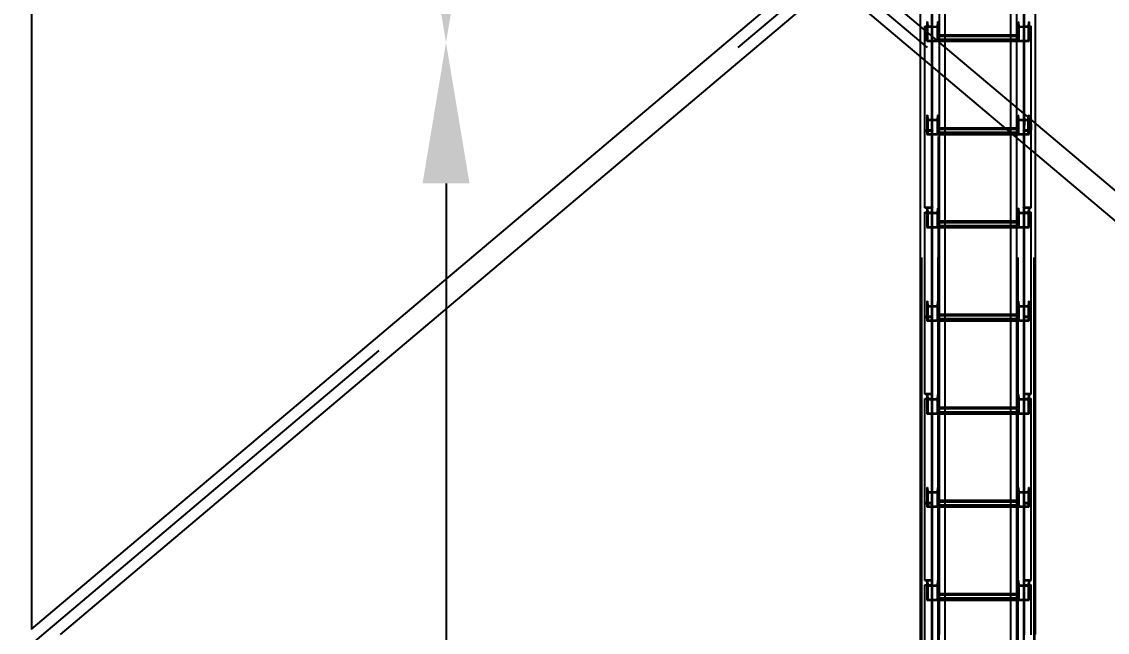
# Model space of a CAD drawing. Header units: millimetres. Extents: x 150209.93 to 150215.05, y 136675.65 to 136679.93.
# Drawn here: x 150213.9636 to 150214.1946, y 136678.8015 to 136678.9314 of the extents above; entities that cross this region are included whole.
import ezdxf

# ---------------------------------------------------------------- set-up
doc = ezdxf.new("R2010")
doc.units = ezdxf.units.MM
doc.header["$LTSCALE"] = 0.25
for name, pattern in [('CENTER', [50.8, 31.75, -6.35, 6.35, -6.35]), ('XKITLINE00', [0]), ('XKITLINE02', [4, 2, -2]), ('XKITLINE03', [6, 3, -1, 1, -1])]:
    doc.linetypes.add(name, pattern=pattern)
doc.styles.add('ROMANS', font='romans.shx')
doc.dimstyles.new('MD300', dxfattribs={"dimtxt": 2.5, "dimasz": 2.5, "dimexe": 1, "dimexo": 1, "dimgap": 0.5, "dimtad": 1, "dimdec": 1, "dimlfac": 50, "dimrnd": 0.5, "dimdsep": 46, "dimtxsty": 'ROMANS', "dimcen": 1, "dimclrd": 146, "dimclre": 146, "dimclrt": 30, "dimadec": 1, "dimazin": 2, "dimtfac": 1, "dimtdec": 1, "dimtmove": 0, "dimatfit": 1, "dimfxl": 1, "dimtolj": 1, "dimtzin": 0, "dimlwd": -1, "dimlwe": -1, "dimarcsym": 0})

# ---------------------------------------------------------------- blocks, each defined once
blk = doc.blocks.new('çatıı')
at = {"color": 116, "linetype": 'XKITLINE02', "true_color": 0x136734}
for p, q in [((26150.4, 15740.3), (26150.4, 17383)), ((26151.2, 15740.5), (26151.2, 17382.8)), ((26157.9, 15744.4), (26157.9, 17383)), ((26227.9, 15800.2), (26227.9, 17383)), ((26234.5, 15740.5), (26234.5, 17382.8)), ((26235.4, 15740.3), (26235.4, 17383)), ((26132.5, 15751.3), (26132.5, 17377.5)), ((26133.1, 15752), (26133.1, 17378)), ((26150.3, 15752), (26150.3, 17378)), ((26150.8, 15751.3), (26150.8, 17377.5)), ((26234.9, 15751.3), (26234.9, 17377.5)), ((26235.4, 15752), (26235.4, 17378)), ((26252.7, 15752), (26252.7, 17378)), ((26253.2, 15751.3), (26253.2, 17377.5)), ((26227.9, 15742.9), (26227.9, 17366.5)), ((26234.1, 15801.7), (26234.1, 17362.6)), ((26131.7, 15760.8), (26131.7, 17344)), ((26157.9, 15742.9), (26157.9, 17337.7)), ((26150.4, 17329), (26150.4, 15740.3)), ((26151.2, 17328.8), (26151.2, 15740.5)), ((26144.4, 16496.9), (26144.4, 16585.3)), ((26241.4, 16496.9), (26241.4, 16585.3)), ((26143.6, 16496.9), (26143.6, 16584.6)), ((26242.2, 16496.9), (26242.2, 16584.6)), ((26131.7, 16465.5), (26131.7, 16497.4)), ((26136.4, 16387.1), (26136.4, 16498.1)), ((26136.4, 16498.1), (26143.6, 16498.1)), ((26136.4, 16497.6), (26144.4, 16497.6)), ((26138.4, 16502.5), (26138.4, 16489.8)), ((26138.4, 16502.5), (26139.1, 16502.5)), ((26138.4, 16502.5), (26138.4, 16497.1)), ((26138.4, 16481.9), (26138.4, 16497.1)), ((26138.4, 16497.1), (26150.4, 16497.1)), ((26139.1, 16487.3), (26139.1, 16502.5)), ((26139.1, 16502.5), (26139.4, 16497.7)), ((26139.4, 16482.6), (26139.4, 16497.7)), ((26139.4, 16497.7), (26149.3, 16497.7)), ((26143.6, 16387.6), (26143.6, 16502.6)), ((26143.6, 16502.6), (26144.4, 16502.6)), ((26143.6, 16496.9), (26144.4, 16496.9)), ((26144.4, 16387.1), (26144.4, 16502.6)), ((26149.7, 16502.5), (26149.3, 16497.7)), ((26149.3, 16497.7), (26149.3, 16482.6)), ((26149.7, 16502.5), (26149.7, 16487.3)), ((26149.7, 16502.5), (26150.4, 16502.5)), ((26150.4, 16502.5), (26150.4, 16487.3)), ((26150.4, 16502.5), (26150.4, 16497.1)), ((26150.4, 16497.1), (26150.4, 16481.9)), ((26235.4, 16502.5), (26235.4, 16497.1)), ((26235.4, 16502.5), (26236, 16502.5)), ((26235.4, 16502.5), (26235.4, 16487.3)), ((26235.4, 16497.1), (26247.4, 16497.1)), ((26235.4, 16497.1), (26235.4, 16481.9)), ((26236, 16502.5), (26236.4, 16497.7)), ((26236, 16502.5), (26236, 16487.3)), ((26236.4, 16497.7), (26246.3, 16497.7)), ((26236.4, 16497.7), (26236.4, 16482.6)), ((26241.4, 16400.8), (26241.4, 16502.6)), ((26241.4, 16502.6), (26242.2, 16502.6)), ((26241.4, 16497.6), (26249.4, 16497.6)), ((26241.4, 16496.9), (26242.2, 16496.9)), ((26242.2, 16387.6), (26242.2, 16502.6)), ((26242.2, 16498.1), (26249.4, 16498.1)), ((26246.7, 16502.5), (26246.3, 16497.7)), ((26246.3, 16497.7), (26246.3, 16482.6)), ((26246.7, 16502.5), (26247.4, 16502.5)), ((26246.7, 16502.5), (26246.7, 16487.3)), ((26247.4, 16502.5), (26247.4, 16497.1)), ((26247.4, 16502.5), (26247.4, 16487.3)), ((26247.4, 16497.1), (26247.4, 16481.9)), ((26249.4, 16387.1), (26249.4, 16498.1)), ((26138.4, 16481.9), (26138.4, 16489.8)), ((26138.4, 16487.3), (26139.1, 16487.3)), ((26138.4, 16481.9), (26150.4, 16481.9)), ((26139.4, 16482.6), (26139.1, 16487.3)), ((26139.4, 16482.6), (26149.3, 16482.6)), ((26149.7, 16487.3), (26149.3, 16482.6)), ((26149.7, 16487.3), (26150.4, 16487.3)), ((26150.4, 16481.9), (26150.4, 16488.9)), ((26150.4, 16488.9), (26157.9, 16488.9)), ((26150.4, 16488.8), (26235.4, 16488.8)), ((26150.4, 16487.4), (26235.4, 16487.4)), ((26150.4, 16487.3), (26150.4, 16481.9)), ((26150.4, 16487.3), (26235.4, 16487.3)), ((26150.4, 16484), (26235.4, 16484)), ((26150.4, 16483.5), (26157.9, 16483.5)), ((26150.4, 16482.7), (26235.4, 16482.7)), ((26150.4, 16481.9), (26157.9, 16481.9)), ((26227.9, 16488.9), (26235.4, 16488.9)), ((26227.9, 16483.5), (26235.4, 16483.5)), ((26227.9, 16481.9), (26235.4, 16481.9)), ((26235.4, 16481.9), (26235.4, 16488.9)), ((26235.4, 16487.3), (26235.4, 16481.9)), ((26235.4, 16487.3), (26236, 16487.3)), ((26235.4, 16481.9), (26247.4, 16481.9)), ((26236, 16487.3), (26236.4, 16482.6)), ((26236.4, 16482.6), (26246.3, 16482.6)), ((26246.7, 16487.3), (26246.3, 16482.6)), ((26246.7, 16487.3), (26247.4, 16487.3)), ((26247.4, 16487.3), (26247.4, 16481.9)), ((26151.7, 16448.6), (26151.7, 16480.5)), ((26157.9, 16443.4), (26157.9, 16475.3)), ((26227.9, 16384.3), (26227.9, 16416.2)), ((26138.4, 16403.4), (26138.4, 16388.2)), ((26138.4, 16403.4), (26139.1, 16403.4)), ((26138.4, 16403.4), (26138.4, 16398)), ((26139.1, 16403.4), (26139.1, 16388.2)), ((26139.1, 16403.4), (26139.4, 16398.7)), ((26149.7, 16403.4), (26149.3, 16398.7)), ((26149.7, 16403.4), (26149.7, 16388.2)), ((26149.7, 16403.4), (26150.4, 16403.4)), ((26150.4, 16403.4), (26150.4, 16388.2)), ((26150.4, 16403.4), (26150.4, 16398)), ((26234.1, 16379.1), (26234.1, 16411)), ((26235.4, 16396.6), (26235.4, 16403.4)), ((26235.4, 16403.4), (26236, 16403.4)), ((26235.4, 16386.2), (26235.4, 16403.2)), ((26236.4, 16398.7), (26236, 16403.4)), ((26236, 16388.2), (26236, 16403.4)), ((26241.4, 16387.1), (26241.4, 16400.8)), ((26246.3, 16398.7), (26246.7, 16403.4)), ((26246.7, 16403.4), (26247.4, 16403.4)), ((26246.7, 16388.2), (26246.7, 16403.4)), ((26247.4, 16395.7), (26247.4, 16403.4)), ((26247.4, 16386.5), (26247.4, 16403.4)), ((26138.4, 16398), (26138.4, 16382.8)), ((26138.4, 16398), (26150.4, 16398)), ((26139.4, 16398.7), (26139.4, 16383.5)), ((26139.4, 16398.7), (26149.3, 16398.7)), ((26143.6, 16392.1), (26144.4, 16392.1)), ((26149.3, 16398.7), (26149.3, 16383.5)), ((26150.4, 16398), (26150.4, 16382.8)), ((26150.4, 16382.8), (26150.4, 16389.9)), ((26150.4, 16389.9), (26157.9, 16389.9)), ((26150.4, 16389.8), (26235.4, 16389.8)), ((26221.3, 16389.9), (26235.4, 16389.9)), ((26235.4, 16398), (26247.4, 16398)), ((26235.4, 16382.8), (26235.4, 16396.6)), ((26235.4, 16382.8), (26235.4, 16389.9)), ((26236.4, 16398.7), (26246.3, 16398.7)), ((26236.4, 16383.5), (26236.4, 16398.7)), ((26241.4, 16392.1), (26242.2, 16392.1)), ((26242.2, 16400.1), (26242.2, 16392.1)), ((26246.3, 16383.5), (26246.3, 16398.7)), ((26247.4, 16382.8), (26247.4, 16395.7)), ((26249.4, 16394), (26249.4, 16387.6)), ((26254.1, 16362.2), (26254.1, 16394.1)), ((26136.4, 16387.6), (26143.6, 16387.6)), ((26136.4, 16304.6), (26136.4, 16387.1)), ((26136.4, 16387.1), (26144.4, 16387.1)), ((26136.4, 16387.1), (26144.4, 16387.1)), ((26136.4, 16386.5), (26143.6, 16386.5)), ((26138.4, 16388.2), (26139.1, 16388.2)), ((26138.4, 16388.2), (26138.4, 16382.8)), ((26138.4, 16382.8), (26150.4, 16382.8)), ((26139.1, 16388.2), (26139.4, 16383.5)), ((26139.4, 16383.5), (26149.3, 16383.5)), ((26143.6, 16298.7), (26143.6, 16386.5)), ((26143.6, 16380.6), (26144.4, 16380.6)), ((26144.4, 16298.7), (26144.4, 16387.1)), ((26149.7, 16388.2), (26149.3, 16383.5)), ((26149.7, 16388.2), (26150.4, 16388.2)), ((26150.4, 16388.3), (26235.4, 16388.3)), ((26150.4, 16388.2), (26150.4, 16382.8)), ((26150.4, 16388.2), (26235.4, 16388.2)), ((26150.4, 16385), (26235.4, 16385)), ((26150.4, 16384.4), (26157.9, 16384.4)), ((26150.4, 16383.6), (26235.4, 16383.6)), ((26150.4, 16382.8), (26157.9, 16382.8)), ((26227.8, 16384.4), (26235.4, 16384.4)), ((26227.9, 16382.8), (26235.4, 16382.8)), ((26235.4, 16388.2), (26236, 16388.2)), ((26235.4, 16382.8), (26247.4, 16382.8)), ((26236.4, 16383.5), (26236, 16388.2)), ((26236.4, 16383.5), (26246.3, 16383.5)), ((26241.4, 16298.7), (26241.4, 16387.1)), ((26241.4, 16387.1), (26249.4, 16387.1)), ((26241.4, 16387.1), (26249.4, 16387.1)), ((26241.4, 16380.6), (26242.2, 16380.6)), ((26242.2, 16387.6), (26249.4, 16387.6)), ((26242.2, 16302), (26242.2, 16386.5)), ((26242.2, 16386.5), (26249.4, 16386.5)), ((26242.2, 16298.7), (26242.2, 16380.5)), ((26246.3, 16383.5), (26246.7, 16388.2)), ((26246.7, 16388.2), (26247.4, 16388.2)), ((26249.4, 16384.8), (26249.4, 16387.1)), ((26249.4, 16304.6), (26249.4, 16384.8)), ((26136.4, 16305.2), (26144.4, 16305.2)), ((26136.4, 16304.6), (26143.6, 16304.6)), ((26136.4, 16189), (26136.4, 16300)), ((26136.4, 16300), (26143.6, 16300)), ((26136.4, 16299.5), (26144.4, 16299.5)), ((26138.4, 16304.3), (26138.4, 16289.2)), ((26138.4, 16304.3), (26139.1, 16304.3)), ((26138.4, 16304.3), (26138.4, 16298.9)), ((26138.4, 16298.9), (26138.4, 16283.7)), ((26138.4, 16298.9), (26150.4, 16298.9)), ((26139.1, 16304.3), (26139.1, 16289.2)), ((26139.1, 16304.3), (26139.4, 16299.6)), ((26139.4, 16299.6), (26139.4, 16284.4)), ((26139.4, 16299.6), (26149.3, 16299.6)), ((26143.6, 16189.5), (26143.6, 16304.5)), ((26143.6, 16304.5), (26144.4, 16304.5)), ((26143.6, 16298.7), (26144.4, 16298.7)), ((26144.4, 16189), (26144.4, 16304.5)), ((26149.7, 16304.3), (26149.3, 16299.6)), ((26149.3, 16299.6), (26149.3, 16284.4)), ((26149.7, 16304.3), (26149.7, 16289.2)), ((26149.7, 16304.3), (26150.4, 16304.3)), ((26150.4, 16304.3), (26150.4, 16289.2)), ((26150.4, 16304.3), (26150.4, 16298.9)), ((26150.4, 16298.9), (26150.4, 16283.7)), ((26235.4, 16304.3), (26235.4, 16298.9)), ((26235.4, 16304.3), (26236, 16304.3)), ((26235.4, 16304.3), (26235.4, 16289.2)), ((26235.4, 16298.9), (26247.4, 16298.9)), ((26235.4, 16298.9), (26235.4, 16283.7)), ((26236, 16304.3), (26236.4, 16299.6)), ((26236, 16304.3), (26236, 16289.2)), ((26236.4, 16299.6), (26246.3, 16299.6)), ((26236.4, 16299.6), (26236.4, 16284.4)), ((26241.4, 16305.2), (26249.4, 16305.2)), ((26241.4, 16189), (26241.4, 16304.5)), ((26241.4, 16304.5), (26242.2, 16304.5)), ((26241.4, 16299.5), (26249.4, 16299.5)), ((26241.4, 16298.7), (26242.2, 16298.7)), ((26242.2, 16304.6), (26249.4, 16304.6)), ((26242.2, 16189.5), (26242.2, 16304.5)), ((26242.2, 16300), (26249.4, 16300)), ((26246.7, 16304.3), (26246.3, 16299.6)), ((26246.3, 16299.6), (26246.3, 16284.4)), ((26246.7, 16304.3), (26247.4, 16304.3)), ((26246.7, 16304.3), (26246.7, 16289.2)), ((26247.4, 16304.3), (26247.4, 16298.9)), ((26247.4, 16304.3), (26247.4, 16289.2)), ((26247.4, 16298.9), (26247.4, 16283.7)), ((26249.4, 16189), (26249.4, 16300)), ((26138.4, 16289.2), (26139.1, 16289.2)), ((26138.4, 16289.2), (26138.4, 16283.7)), ((26139.1, 16289.2), (26139.4, 16284.4)), ((26149.7, 16289.2), (26149.3, 16284.4)), ((26149.7, 16289.2), (26150.4, 16289.2)), ((26150.4, 16283.7), (26150.4, 16290.8)), ((26150.4, 16290.8), (26157.9, 16290.8)), ((26150.4, 16290.7), (26235.4, 16290.7)), ((26150.4, 16289.2), (26150.4, 16283.7)), ((26150.4, 16289.2), (26235.4, 16289.2)), ((26150.4, 16289.2), (26235.4, 16289.2)), ((26150.4, 16285.9), (26235.4, 16285.9)), ((26150.4, 16285.3), (26157.9, 16285.3)), ((26227.9, 16290.8), (26235.4, 16290.8)), ((26227.9, 16285.3), (26235.4, 16285.3)), ((26235.4, 16283.7), (26235.4, 16290.8)), ((26235.4, 16289.2), (26235.4, 16283.7)), ((26235.4, 16289.2), (26236, 16289.2)), ((26236, 16289.2), (26236.4, 16284.4)), ((26246.7, 16289.2), (26246.3, 16284.4)), ((26246.7, 16289.2), (26247.4, 16289.2)), ((26247.4, 16289.2), (26247.4, 16283.7)), ((26138.4, 16283.7), (26150.4, 16283.7)), ((26139.4, 16284.4), (26149.3, 16284.4)), ((26150.4, 16284.5), (26235.4, 16284.5)), ((26150.4, 16283.7), (26157.9, 16283.7)), ((26227.9, 16283.7), (26235.4, 16283.7)), ((26235.4, 16283.7), (26247.4, 16283.7)), ((26236.4, 16284.4), (26246.3, 16284.4)), ((26138.4, 16205.3), (26138.4, 16190.1)), ((26138.4, 16205.3), (26139.1, 16205.3)), ((26138.4, 16205.3), (26138.4, 16199.8)), ((26139.1, 16205.3), (26139.1, 16190.1)), ((26139.1, 16205.3), (26139.4, 16200.5)), ((26149.7, 16205.3), (26149.3, 16200.5)), ((26149.7, 16205.3), (26149.7, 16190.1)), ((26149.7, 16205.3), (26150.4, 16205.3)), ((26150.4, 16205.3), (26150.4, 16190.1)), ((26150.4, 16205.3), (26150.4, 16199.8)), ((26235.4, 16205.3), (26235.4, 16199.8)), ((26235.4, 16205.3), (26236, 16205.3)), ((26235.4, 16205.3), (26235.4, 16190.1)), ((26236, 16205.3), (26236.4, 16200.5)), ((26236, 16205.3), (26236, 16190.1)), ((26246.7, 16205.3), (26246.3, 16200.5)), ((26246.7, 16205.3), (26247.4, 16205.3)), ((26246.7, 16205.3), (26246.7, 16190.1)), ((26247.4, 16205.3), (26247.4, 16199.8)), ((26247.4, 16205.3), (26247.4, 16190.1)), ((26138.4, 16199.8), (26138.4, 16184.6)), ((26138.4, 16199.8), (26150.4, 16199.8)), ((26139.4, 16200.5), (26139.4, 16185.3)), ((26139.4, 16200.5), (26149.3, 16200.5)), ((26143.6, 16194), (26144.4, 16194)), ((26149.3, 16200.5), (26149.3, 16185.3)), ((26150.4, 16199.8), (26150.4, 16184.6)), ((26235.4, 16199.8), (26247.4, 16199.8)), ((26235.4, 16199.8), (26235.4, 16184.6)), ((26236.4, 16200.5), (26246.3, 16200.5)), ((26236.4, 16200.5), (26236.4, 16185.3)), ((26241.4, 16194), (26242.2, 16194)), ((26246.3, 16200.5), (26246.3, 16185.3)), ((26247.4, 16199.8), (26247.4, 16184.6)), ((26136.4, 16189.5), (26143.6, 16189.5)), ((26136.4, 16106.4), (26136.4, 16189)), ((26136.4, 16189), (26144.4, 16189)), ((26136.4, 16189), (26144.4, 16189)), ((26136.4, 16188.3), (26143.6, 16188.3)), ((26138.4, 16190.1), (26139.1, 16190.1)), ((26138.4, 16190.1), (26138.4, 16184.6)), ((26138.4, 16184.6), (26150.4, 16184.6)), ((26139.1, 16190.1), (26139.4, 16185.3)), ((26139.4, 16185.3), (26149.3, 16185.3)), ((26143.6, 16100.6), (26143.6, 16188.3)), ((26143.6, 16182.5), (26144.4, 16182.5)), ((26144.4, 16100.6), (26144.4, 16189)), ((26149.7, 16190.1), (26149.3, 16185.3)), ((26149.7, 16190.1), (26150.4, 16190.1)), ((26150.4, 16184.6), (26150.4, 16191.7)), ((26150.4, 16191.7), (26157.9, 16191.7)), ((26150.4, 16191.6), (26235.4, 16191.6)), ((26150.4, 16190.2), (26235.4, 16190.2)), ((26150.4, 16190.1), (26235.4, 16190.1)), ((26150.4, 16190.1), (26150.4, 16184.6)), ((26150.4, 16186.8), (26235.4, 16186.8)), ((26150.4, 16186.3), (26157.9, 16186.3)), ((26150.4, 16185.5), (26235.4, 16185.5)), ((26150.4, 16184.6), (26157.9, 16184.6)), ((26227.9, 16191.7), (26235.4, 16191.7)), ((26227.9, 16186.3), (26235.4, 16186.3)), ((26227.9, 16184.6), (26235.4, 16184.6)), ((26235.4, 16184.6), (26235.4, 16191.7)), ((26235.4, 16190.1), (26235.4, 16184.6)), ((26235.4, 16190.1), (26236, 16190.1)), ((26235.4, 16184.6), (26247.4, 16184.6)), ((26236, 16190.1), (26236.4, 16185.3)), ((26236.4, 16185.3), (26246.3, 16185.3)), ((26241.4, 16100.6), (26241.4, 16189)), ((26241.4, 16189), (26249.4, 16189)), ((26241.4, 16189), (26249.4, 16189)), ((26241.4, 16182.5), (26242.2, 16182.5)), ((26242.2, 16189.5), (26249.4, 16189.5)), ((26242.2, 16100.6), (26242.2, 16188.3)), ((26242.2, 16188.3), (26249.4, 16188.3)), ((26246.7, 16190.1), (26246.3, 16185.3)), ((26246.7, 16190.1), (26247.4, 16190.1)), ((26247.4, 16190.1), (26247.4, 16184.6)), ((26249.4, 16106.4), (26249.4, 16189)), ((26136.4, 16107.1), (26144.4, 16107.1)), ((26136.4, 16106.4), (26143.6, 16106.4)), ((26136.4, 15990.8), (26136.4, 16101.8)), ((26136.4, 16101.8), (26143.6, 16101.8)), ((26136.4, 16101.3), (26144.4, 16101.3)), ((26138.4, 16106.2), (26138.4, 16091)), ((26138.4, 16106.2), (26139.1, 16106.2)), ((26138.4, 16106.2), (26138.4, 16100.7)), ((26138.4, 16100.7), (26138.4, 16085.6)), ((26138.4, 16100.7), (26150.4, 16100.7)), ((26139.1, 16106.2), (26139.1, 16091)), ((26139.1, 16106.2), (26139.4, 16101.4)), ((26139.4, 16101.4), (26139.4, 16086.2)), ((26139.4, 16101.4), (26149.3, 16101.4)), ((26143.6, 15991.3), (26143.6, 16106.3)), ((26143.6, 16106.3), (26144.4, 16106.3)), ((26143.6, 16100.6), (26144.4, 16100.6)), ((26144.4, 15990.8), (26144.4, 16106.3)), ((26149.7, 16106.2), (26149.3, 16101.4)), ((26149.3, 16101.4), (26149.3, 16086.2)), ((26149.7, 16106.2), (26149.7, 16091)), ((26149.7, 16106.2), (26150.4, 16106.2)), ((26150.4, 16106.2), (26150.4, 16091)), ((26150.4, 16106.2), (26150.4, 16100.7)), ((26150.4, 16100.7), (26150.4, 16085.6)), ((26235.4, 16106.2), (26235.4, 16100.7)), ((26235.4, 16106.2), (26236, 16106.2)), ((26235.4, 16106.2), (26235.4, 16091)), ((26235.4, 16100.7), (26247.4, 16100.7)), ((26235.4, 16100.7), (26235.4, 16085.6)), ((26236, 16106.2), (26236.4, 16101.4)), ((26236, 16106.2), (26236, 16091)), ((26236.4, 16101.4), (26246.3, 16101.4)), ((26236.4, 16101.4), (26236.4, 16086.2)), ((26241.4, 16107.1), (26249.4, 16107.1)), ((26241.4, 15990.8), (26241.4, 16106.3)), ((26241.4, 16106.3), (26242.2, 16106.3)), ((26241.4, 16101.3), (26249.4, 16101.3)), ((26241.4, 16100.6), (26242.2, 16100.6)), ((26242.2, 16106.4), (26249.4, 16106.4)), ((26242.2, 15991.3), (26242.2, 16106.3)), ((26242.2, 16101.8), (26249.4, 16101.8)), ((26246.7, 16106.2), (26246.3, 16101.4)), ((26246.3, 16101.4), (26246.3, 16086.2)), ((26246.7, 16106.2), (26247.4, 16106.2)), ((26246.7, 16106.2), (26246.7, 16091)), ((26247.4, 16106.2), (26247.4, 16100.7)), ((26247.4, 16106.2), (26247.4, 16091)), ((26247.4, 16100.7), (26247.4, 16085.6)), ((26249.4, 15990.8), (26249.4, 16101.8)), ((26138.4, 16091), (26139.1, 16091)), ((26138.4, 16091), (26138.4, 16085.6)), ((26139.1, 16091), (26139.4, 16086.2)), ((26149.7, 16091), (26149.3, 16086.2)), ((26149.7, 16091), (26150.4, 16091)), ((26150.4, 16085.6), (26150.4, 16092.6)), ((26150.4, 16092.6), (26157.9, 16092.6)), ((26150.4, 16092.5), (26235.4, 16092.5)), ((26150.4, 16091.1), (26235.4, 16091.1)), ((26150.4, 16091), (26235.4, 16091)), ((26150.4, 16091), (26150.4, 16085.6)), ((26227.9, 16092.6), (26235.4, 16092.6)), ((26235.4, 16085.6), (26235.4, 16092.6)), ((26235.4, 16091), (26235.4, 16085.6)), ((26235.4, 16091), (26236, 16091)), ((26236, 16091), (26236.4, 16086.2)), ((26246.7, 16091), (26246.3, 16086.2)), ((26246.7, 16091), (26247.4, 16091)), ((26247.4, 16091), (26247.4, 16085.6)), ((26138.4, 16085.6), (26150.4, 16085.6)), ((26139.4, 16086.2), (26149.3, 16086.2)), ((26150.4, 16087.7), (26235.4, 16087.7)), ((26150.4, 16087.2), (26157.9, 16087.2)), ((26150.4, 16086.4), (26235.4, 16086.4)), ((26150.4, 16085.6), (26157.9, 16085.6)), ((26227.9, 16087.2), (26235.4, 16087.2)), ((26227.9, 16085.6), (26235.4, 16085.6)), ((26235.4, 16085.6), (26247.4, 16085.6)), ((26236.4, 16086.2), (26246.3, 16086.2)), ((26138.4, 16007.1), (26138.4, 15991.9)), ((26138.4, 16007.1), (26139.1, 16007.1)), ((26138.4, 16007.1), (26138.4, 16001.7)), ((26138.4, 16001.7), (26138.4, 15986.5)), ((26138.4, 16001.7), (26150.4, 16001.7)), ((26139.1, 16007.1), (26139.1, 15991.9)), ((26139.1, 16007.1), (26139.4, 16002.4)), ((26139.4, 16002.4), (26139.4, 15987.2)), ((26139.4, 16002.4), (26149.3, 16002.4)), ((26149.7, 16007.1), (26149.3, 16002.4)), ((26149.3, 16002.4), (26149.3, 15987.2)), ((26149.7, 16007.1), (26149.7, 15991.9)), ((26149.7, 16007.1), (26150.4, 16007.1)), ((26150.4, 16007.1), (26150.4, 15991.9)), ((26150.4, 16007.1), (26150.4, 16001.7)), ((26150.4, 16001.7), (26150.4, 15986.5)), ((26235.4, 16007.1), (26235.4, 16001.7)), ((26235.4, 16007.1), (26236, 16007.1)), ((26235.4, 16007.1), (26235.4, 15991.9)), ((26235.4, 16001.7), (26247.4, 16001.7)), ((26235.4, 16001.7), (26235.4, 15986.5)), ((26236, 16007.1), (26236.4, 16002.4)), ((26236, 16007.1), (26236, 15991.9)), ((26236.4, 16002.4), (26246.3, 16002.4)), ((26236.4, 16002.4), (26236.4, 15987.2)), ((26246.7, 16007.1), (26246.3, 16002.4)), ((26246.3, 16002.4), (26246.3, 15987.2)), ((26246.7, 16007.1), (26247.4, 16007.1)), ((26246.7, 16007.1), (26246.7, 15991.9)), ((26247.4, 16007.1), (26247.4, 16001.7)), ((26247.4, 16007.1), (26247.4, 15991.9)), ((26247.4, 16001.7), (26247.4, 15986.5)), ((26136.4, 15991.3), (26143.6, 15991.3)), ((26136.4, 15990.8), (26144.4, 15990.8)), ((26136.4, 15908.3), (26136.4, 15990.8)), ((26136.4, 15990.8), (26144.4, 15990.8)), ((26136.4, 15990.2), (26143.6, 15990.2)), ((26138.4, 15991.9), (26139.1, 15991.9)), ((26138.4, 15991.9), (26138.4, 15986.5)), ((26138.4, 15986.5), (26150.4, 15986.5)), ((26139.1, 15991.9), (26139.4, 15987.2)), ((26139.4, 15987.2), (26149.3, 15987.2)), ((26143.6, 15995.8), (26144.4, 15995.8)), ((26143.6, 15902.4), (26143.6, 15990.2)), ((26144.4, 15902.4), (26144.4, 15990.8)), ((26149.7, 15991.9), (26149.3, 15987.2)), ((26149.7, 15991.9), (26150.4, 15991.9)), ((26150.4, 15986.5), (26150.4, 15993.6)), ((26150.4, 15993.6), (26157.9, 15993.6)), ((26150.4, 15993.5), (26235.4, 15993.5)), ((26150.4, 15992), (26235.4, 15992)), ((26150.4, 15991.9), (26235.4, 15991.9)), ((26150.4, 15991.9), (26150.4, 15986.5)), ((26150.4, 15988.7), (26235.4, 15988.7)), ((26150.4, 15988.1), (26157.9, 15988.1)), ((26150.4, 15987.3), (26235.4, 15987.3)), ((26150.4, 15986.5), (26157.9, 15986.5)), ((26227.9, 15993.6), (26235.4, 15993.6)), ((26227.9, 15988.1), (26235.4, 15988.1)), ((26227.9, 15986.5), (26235.4, 15986.5)), ((26235.4, 15986.5), (26235.4, 15993.6)), ((26235.4, 15991.9), (26235.4, 15986.5)), ((26235.4, 15991.9), (26236, 15991.9)), ((26235.4, 15986.5), (26247.4, 15986.5)), ((26236, 15991.9), (26236.4, 15987.2)), ((26236.4, 15987.2), (26246.3, 15987.2)), ((26241.4, 15995.8), (26242.2, 15995.8)), ((26241.4, 15990.8), (26249.4, 15990.8)), ((26241.4, 15902.4), (26241.4, 15990.8)), ((26241.4, 15990.8), (26249.4, 15990.8)), ((26242.2, 15991.3), (26249.4, 15991.3)), ((26242.2, 15902.4), (26242.2, 15990.2)), ((26242.2, 15990.2), (26249.4, 15990.2)), ((26246.7, 15991.9), (26246.3, 15987.2)), ((26246.7, 15991.9), (26247.4, 15991.9)), ((26247.4, 15991.9), (26247.4, 15986.5)), ((26249.4, 15908.3), (26249.4, 15990.8)), ((26143.6, 15984.3), (26144.4, 15984.3)), ((26241.4, 15984.3), (26242.2, 15984.3)), ((26136.4, 15908.9), (26144.4, 15908.9)), ((26136.4, 15908.3), (26143.6, 15908.3)), ((26136.4, 15792.7), (26136.4, 15903.7)), ((26136.4, 15903.7), (26143.6, 15903.7)), ((26138.4, 15908), (26138.4, 15892.9)), ((26138.4, 15908), (26139.1, 15908)), ((26138.4, 15908), (26138.4, 15902.6)), ((26139.1, 15908), (26139.1, 15892.9)), ((26139.1, 15908), (26139.4, 15903.3)), ((26143.6, 15793.2), (26143.6, 15908.2)), ((26143.6, 15908.2), (26144.4, 15908.2)), ((26144.4, 15792.7), (26144.4, 15908.2)), ((26149.7, 15908), (26149.3, 15903.3)), ((26149.7, 15908), (26149.7, 15892.9)), ((26149.7, 15908), (26150.4, 15908)), ((26150.4, 15908), (26150.4, 15892.9)), ((26150.4, 15908), (26150.4, 15902.6)), ((26235.4, 15908), (26235.4, 15902.6)), ((26235.4, 15908), (26236, 15908)), ((26235.4, 15908), (26235.4, 15892.9)), ((26236, 15908), (26236.4, 15903.3)), ((26236, 15908), (26236, 15892.9)), ((26241.4, 15908.9), (26249.4, 15908.9)), ((26241.4, 15850.6), (26241.4, 15908.2)), ((26241.4, 15908.2), (26242.2, 15908.2)), ((26242.2, 15908.3), (26249.4, 15908.3)), ((26242.2, 15850.3), (26242.2, 15908.2)), ((26242.2, 15903.7), (26249.4, 15903.7)), ((26246.7, 15908), (26246.3, 15903.3)), ((26246.7, 15908), (26247.4, 15908)), ((26246.7, 15908), (26246.7, 15892.9)), ((26247.4, 15908), (26247.4, 15902.6)), ((26247.4, 15908), (26247.4, 15892.9)), ((26249.4, 15850.3), (26249.4, 15903.7)), ((26136.4, 15903.2), (26144.4, 15903.2)), ((26138.4, 15902.6), (26138.4, 15887.4)), ((26138.4, 15902.6), (26150.4, 15902.6)), ((26138.4, 15892.9), (26139.1, 15892.9)), ((26138.4, 15892.9), (26138.4, 15887.4)), ((26139.1, 15892.9), (26139.4, 15888.1)), ((26139.4, 15903.3), (26139.4, 15888.1)), ((26139.4, 15903.3), (26149.3, 15903.3)), ((26143.6, 15902.4), (26144.4, 15902.4)), ((26149.3, 15903.3), (26149.3, 15888.1)), ((26149.7, 15892.9), (26149.3, 15888.1)), ((26149.7, 15892.9), (26150.4, 15892.9)), ((26150.4, 15902.6), (26150.4, 15887.4)), ((26150.4, 15887.4), (26150.4, 15894.5)), ((26150.4, 15894.5), (26157.9, 15894.5)), ((26150.4, 15894.4), (26235.4, 15894.4)), ((26150.4, 15892.9), (26150.4, 15887.4)), ((26150.4, 15892.9), (26235.4, 15892.9)), ((26150.4, 15892.9), (26235.4, 15892.9)), ((26227.9, 15894.5), (26235.4, 15894.5)), ((26235.4, 15902.6), (26247.4, 15902.6)), ((26235.4, 15902.6), (26235.4, 15887.4)), ((26235.4, 15887.4), (26235.4, 15894.5)), ((26235.4, 15892.9), (26235.4, 15887.4)), ((26235.4, 15892.9), (26236, 15892.9)), ((26236, 15892.9), (26236.4, 15888.1)), ((26236.4, 15903.3), (26246.3, 15903.3)), ((26236.4, 15903.3), (26236.4, 15888.1)), ((26241.4, 15903.2), (26249.4, 15903.2)), ((26241.4, 15902.4), (26242.2, 15902.4)), ((26246.3, 15903.3), (26246.3, 15888.1)), ((26246.7, 15892.9), (26246.3, 15888.1)), ((26246.7, 15892.9), (26247.4, 15892.9)), ((26247.4, 15902.6), (26247.4, 15887.4)), ((26247.4, 15892.9), (26247.4, 15887.4)), ((26138.4, 15887.4), (26150.4, 15887.4)), ((26139.4, 15888.1), (26149.3, 15888.1)), ((26150.4, 15889.6), (26235.4, 15889.6)), ((26150.4, 15889), (26157.9, 15889)), ((26150.4, 15888.2), (26235.4, 15888.2)), ((26150.4, 15887.4), (26157.9, 15887.4)), ((26227.9, 15889), (26235.4, 15889)), ((26227.9, 15887.4), (26235.4, 15887.4)), ((26235.4, 15887.4), (26247.4, 15887.4)), ((26236.4, 15888.1), (26246.3, 15888.1))]:
    blk.add_line(p, q, dxfattribs=at)
at = {"color": 1, "linetype": 'XKITLINE03'}
for p, q in [((26241.4, 15747.9), (26241.4, 17391.5)), ((26150.4, 17380.3), (26150.4, 15740.3)), ((26235.4, 15740.3), (26235.4, 17380.3)), ((26144.4, 16387.1), (26144.4, 16497.6)), ((26150.4, 16481.9), (26150.4, 16497.1)), ((26235.4, 16497.1), (26235.4, 16481.9)), ((26241.4, 16497.6), (26241.4, 16387.1)), ((26150.4, 16483.5), (26235.4, 16483.5)), ((26150.4, 16382.8), (26150.4, 16398)), ((26235.4, 16398), (26235.4, 16382.8)), ((26144.4, 16305.2), (26144.4, 16387.1)), ((26150.4, 16384.4), (26235.4, 16384.4)), ((26241.4, 16387.1), (26241.4, 16305.2)), ((26144.4, 16189), (26144.4, 16299.5)), ((26150.4, 16283.7), (26150.4, 16298.9)), ((26235.4, 16298.9), (26235.4, 16283.7)), ((26241.4, 16299.5), (26241.4, 16189)), ((26150.4, 16285.3), (26235.4, 16285.3)), ((26150.4, 16184.6), (26150.4, 16199.8)), ((26235.4, 16199.8), (26235.4, 16184.6)), ((26144.4, 16107.1), (26144.4, 16189)), ((26150.4, 16186.3), (26235.4, 16186.3)), ((26241.4, 16189), (26241.4, 16107.1)), ((26144.4, 15990.8), (26144.4, 16101.3)), ((26150.4, 16085.6), (26150.4, 16100.7)), ((26235.4, 16100.7), (26235.4, 16085.6)), ((26241.4, 16101.3), (26241.4, 15990.8)), ((26150.4, 16087.2), (26235.4, 16087.2)), ((26150.4, 15986.5), (26150.4, 16001.7)), ((26235.4, 16001.7), (26235.4, 15986.5)), ((26144.4, 15908.9), (26144.4, 15990.8)), ((26150.4, 15988.1), (26235.4, 15988.1)), ((26241.4, 15990.8), (26241.4, 15908.9)), ((26144.4, 15792.7), (26144.4, 15903.2)), ((26150.4, 15887.4), (26150.4, 15902.6)), ((26235.4, 15902.6), (26235.4, 15887.4)), ((26241.4, 15903.2), (26241.4, 15792.7)), ((26150.4, 15889), (26235.4, 15889))]:
    blk.add_line(p, q, dxfattribs=at)
at = {"color": 8, "linetype": 'CENTER'}
for p, q in [((26903.1, 15830.3), (25173.6, 17290.3)), ((25173.6, 15830.3), (26903.1, 17290.3))]:
    blk.add_line(p, q, dxfattribs=at)
at = {"color": 8, "linetype": 'XKITLINE00'}
for p, q in [((25185.8, 17265.7), (25185.8, 15856.1)), ((25185.8, 15856.5), (26024.1, 16564.2)), ((26057.2, 16560.3), (26892, 15855.6)), ((25216.5, 15850.6), (26044.8, 16549.8)), ((26038.3, 16544.3), (26860.1, 15850.6))]:
    blk.add_line(p, q, dxfattribs=at)
at = {"color": 7, "linetype": 'XKITLINE00'}
for p, q in [((26254.1, 16394.1), (26254.1, 16726.5)), ((26227.9, 16416.2), (26227.9, 16704.4)), ((26234.1, 16411), (26234.1, 16709.6)), ((26157.9, 16475.3), (26157.9, 16645.3)), ((26151.7, 16480.5), (26151.7, 16640)), ((26131.7, 16497.4), (26131.7, 16623.1)), ((26157.9, 16488.9), (26227.9, 16488.9)), ((26157.9, 16483.5), (26227.9, 16483.5)), ((26157.9, 16481.9), (26227.9, 16481.9)), ((26131.7, 15850.6), (26131.7, 16465.5)), ((26151.7, 15850.6), (26151.7, 16448.6)), ((26157.9, 15850.6), (26157.9, 16443.4)), ((26157.9, 16389.9), (26221.3, 16389.9)), ((26157.9, 16384.4), (26227.8, 16384.4)), ((26157.9, 16382.8), (26227.9, 16382.8)), ((26227.9, 15850.6), (26227.9, 16384.3)), ((26234.1, 15850.6), (26234.1, 16379.1)), ((26254.1, 15850.6), (26254.1, 16362.2)), ((26157.9, 16290.8), (26227.9, 16290.8)), ((26157.9, 16285.3), (26227.9, 16285.3)), ((26157.9, 16283.7), (26227.9, 16283.7)), ((26157.9, 16191.7), (26227.9, 16191.7)), ((26157.9, 16186.3), (26227.9, 16186.3)), ((26157.9, 16184.6), (26227.9, 16184.6)), ((26157.9, 16092.6), (26227.9, 16092.6)), ((26157.9, 16087.2), (26227.9, 16087.2)), ((26157.9, 16085.6), (26227.9, 16085.6)), ((26157.9, 15993.6), (26227.9, 15993.6)), ((26157.9, 15988.1), (26227.9, 15988.1)), ((26157.9, 15986.5), (26227.9, 15986.5)), ((26157.9, 15894.5), (26227.9, 15894.5)), ((26157.9, 15889), (26227.9, 15889)), ((26157.9, 15887.4), (26227.9, 15887.4))]:
    blk.add_line(p, q, dxfattribs=at)
at = {"color": 1, "linetype": 'XKITLINE00'}
for centre in [(26144.4, 16497.6), (26150.4, 16497.1), (26235.4, 16497.1), (26241.4, 16497.6), (26150.4, 16483.5), (26150.4, 16481.9), (26235.4, 16483.5), (26235.4, 16481.9), (26150.4, 16398), (26235.4, 16398), (26144.4, 16387.1), (26144.4, 16387.1), (26150.4, 16384.4), (26150.4, 16382.8), (26235.4, 16384.4), (26235.4, 16382.8), (26241.4, 16387.1), (26241.4, 16387.1), (26144.4, 16305.2), (26144.4, 16299.5), (26150.4, 16298.9), (26235.4, 16298.9), (26241.4, 16305.2), (26241.4, 16299.5), (26150.4, 16285.3), (26235.4, 16285.3), (26150.4, 16283.7), (26235.4, 16283.7), (26150.4, 16199.8), (26235.4, 16199.8), (26144.4, 16189), (26144.4, 16189), (26150.4, 16186.3), (26150.4, 16184.6), (26235.4, 16186.3), (26235.4, 16184.6), (26241.4, 16189), (26241.4, 16189), (26144.4, 16107.1), (26144.4, 16101.3), (26150.4, 16100.7), (26235.4, 16100.7), (26241.4, 16107.1), (26241.4, 16101.3), (26150.4, 16087.2), (26150.4, 16085.6), (26235.4, 16087.2), (26235.4, 16085.6), (26150.4, 16001.7), (26235.4, 16001.7), (26144.4, 15990.8), (26144.4, 15990.8), (26150.4, 15988.1), (26150.4, 15986.5), (26235.4, 15988.1), (26235.4, 15986.5), (26241.4, 15990.8), (26241.4, 15990.8), (26144.4, 15908.9), (26241.4, 15908.9), (26144.4, 15903.2), (26150.4, 15902.6), (26235.4, 15902.6), (26241.4, 15903.2), (26150.4, 15889), (26150.4, 15887.4), (26235.4, 15889), (26235.4, 15887.4)]:
    blk.add_circle(centre, 0.05, dxfattribs=at)
blk = doc.blocks.new('*D7')
at = {"color": 146, "transparency": 16777216}
for p, q in [((150214.91743, 136678.92698), (150215.05387, 136678.92698)), ((150214.05387, 136678.89698), (150214.05387, 136678.27692)), ((150214.91743, 136678.24692), (150215.05387, 136678.24692))]:
    blk.add_line(p, q, dxfattribs=at)
for points in [[(150214.04887, 136678.89698), (150214.05887, 136678.89698), (150214.05387, 136678.92698)], [(150214.04887, 136678.27692), (150214.05887, 136678.27692), (150214.05387, 136678.24692)]]:
    blk.add_solid(points, dxfattribs=at)
at = {"layer": 'DEFPOINTS', "color": 0, "transparency": 16777216}
for p in [(150213.91743, 136678.92698), (150213.91743, 136678.24692), (150214.05387, 136678.24692)]:
    blk.add_point(p, dxfattribs=at)
at = {"color": 30, "transparency": 16777216, "insert": (150214.02887, 136678.58695), "char_height": 0.03, "attachment_point": 5, "rotation": 90, "style": 'ROMANS'}
blk.add_mtext('\\A1;34', dxfattribs=at)
blk = doc.blocks.new('*D10')
at = {"color": 146, "transparency": 16777216}
for p, q in [((150215.05387, 136679.117), (150215.05387, 136679.117)), ((150214.05387, 136678.95698), (150214.05387, 136679.087)), ((150215.05387, 136678.92698), (150215.05387, 136678.92698))]:
    blk.add_line(p, q, dxfattribs=at)
for points in [[(150214.04887, 136679.087), (150214.05887, 136679.087), (150214.05387, 136679.117)], [(150214.04887, 136678.95698), (150214.05887, 136678.95698), (150214.05387, 136678.92698)]]:
    blk.add_solid(points, dxfattribs=at)
at = {"layer": 'DEFPOINTS', "color": 0, "transparency": 16777216}
for p in [(150214.05387, 136679.117), (150214.05387, 136679.117), (150214.05387, 136678.92698)]:
    blk.add_point(p, dxfattribs=at)
at = {"color": 30, "transparency": 16777216, "insert": (150214.02887, 136679.02199), "char_height": 0.03, "attachment_point": 5, "rotation": 90, "style": 'ROMANS'}
blk.add_mtext('\\A1;9.5', dxfattribs=at)

msp = doc.modelspace()

# ---------------------------------------------------------------- block references
at = {"xscale": 0.0002000170049888334, "yscale": 0.0002000170049888334, "zscale": 0.0002000170049888334}
msp.add_blockref('çatıı', (150208.92807, 136675.63059), dxfattribs=at)

# ---------------------------------------------------------------- dimensions: what is measured, and where the dimension line sits
for p1, p2, distance, picture, middle in [((150214.05387, 136678.92698), (150214.05387, 136679.117), 0, '*D10', (150214.02887, 136679.02199)), ((150213.91743, 136678.92698), (150213.91743, 136678.24692), 0.13644, '*D7', (150214.02887, 136678.58695))]:
    dim = msp.add_aligned_dim(p1=p1, p2=p2, distance=distance, dimstyle='MD300', override={"dimtxt": 0.03, "dimasz": 0.03, "dimgap": 0.01})
    dim.commit()
    dim.dimension.update_dxf_attribs({"geometry": picture, "text_midpoint": middle})

doc.saveas('drawing.dxf')
